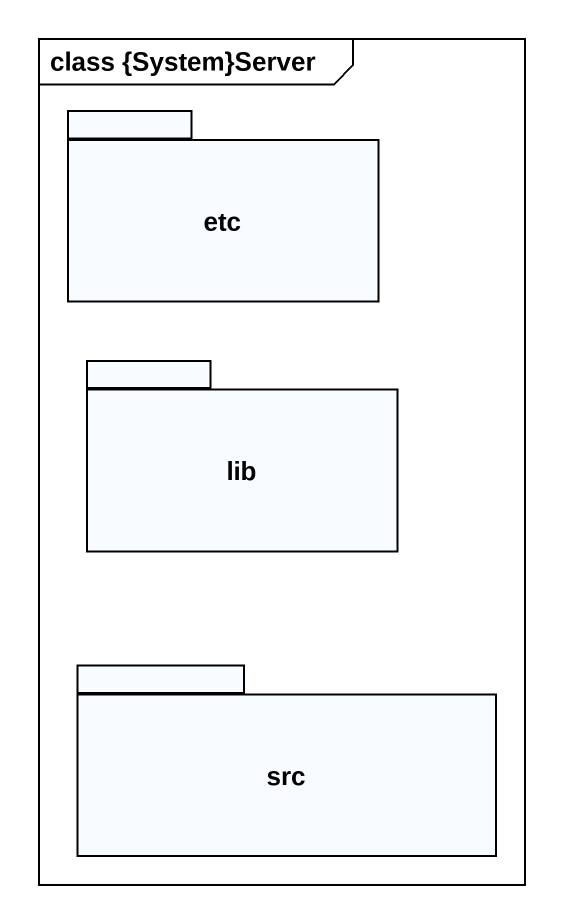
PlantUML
@startuml
mainframe class {System}Server
package etc {
}
package lib {
}
package src {
}
@enduml
